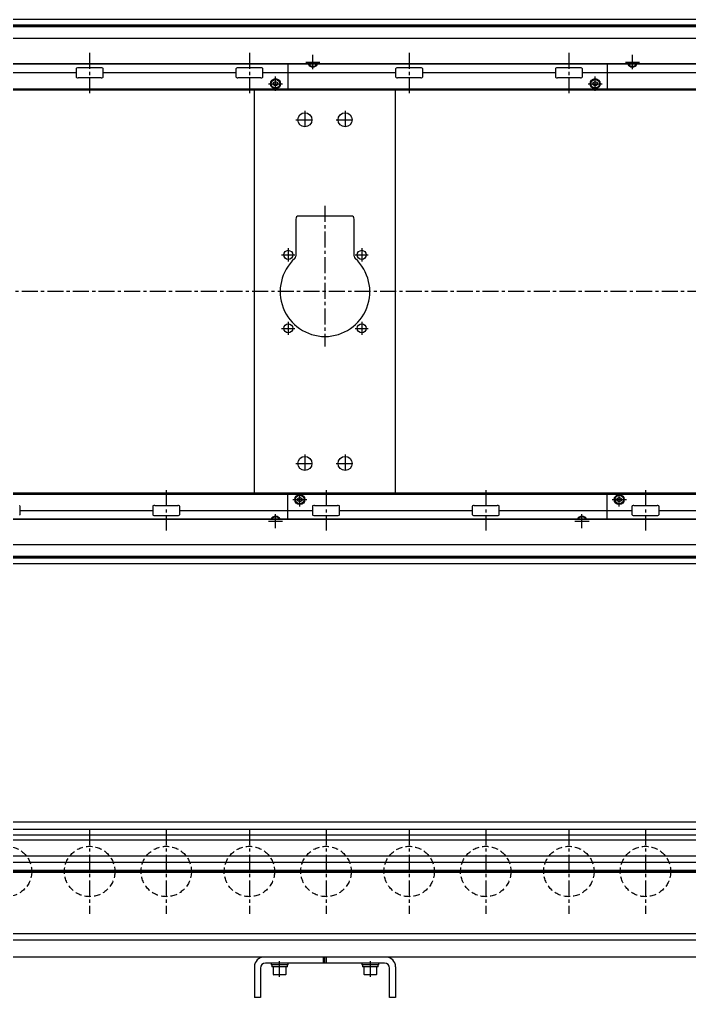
# Model space of a CAD drawing. Extents: x -10 to 4183, y -8 to 1051.
# Drawn here: x 2086 to 2751, y 28 to 998 of the extents above; entities that cross this region are included whole.
import ezdxf

# ---------------------------------------------------------------- set-up
doc = ezdxf.new("R2010")
doc.units = 0
doc.header["$LTSCALE"] = 0.5
doc.linetypes.add('CENTER', pattern=[50.8, 31.75, -6.35, 6.35, -6.35])
doc.linetypes.add('DASHED', pattern=[19.05, 12.7, -6.35])
for name, color, linetype in [('MSM_CENTER', 1, 'CENTER'), ('MSM_CONTINUOUS', 7, 'CONTINUOUS'), ('MSM_DASHED', 4, 'DASHED')]:
    doc.layers.add(name, color=color, linetype=linetype)

msp = doc.modelspace()

# ---------------------------------------------------------------- linework, layer by layer
at = {"layer": 'MSM_CENTER'}
for p, q in [((2155.75, 965.5), (2155.75, 925.5)), ((2314.25, 965.5), (2314.25, 925.5)), ((2377.25, 949.25), (2377.25, 963.25)), ((2472.75, 965.5), (2472.75, 925.5)), ((2631.25, 965.5), (2631.25, 925.5)), ((2694.25, 949.25), (2694.25, 963.25)), ((2370.25, 956.25), (2384.25, 956.25)), ((2687.25, 956.25), (2701.25, 956.25)), ((2340.25, 927.75), (2340.25, 941.75)), ((2657.25, 927.75), (2657.25, 941.75)), ((2333.25, 934.75), (2347.25, 934.75)), ((2650.25, 934.75), (2664.25, 934.75)), ((2369.25, 907.9), (2369.25, 889.9)), ((2409.25, 907.9), (2409.25, 889.9)), ((2360.25, 898.9), (2378.25, 898.9)), ((2400.25, 898.9), (2418.25, 898.9)), ((2389.25, 813.4), (2389.25, 673.9)), ((2352.75, 771.4), (2352.75, 758.4)), ((2425.75, 771.4), (2425.75, 758.4)), ((2346.25, 764.9), (2359.25, 764.9)), ((2419.25, 764.9), (2432.25, 764.9)), ((3475.85, 728.4), (359.75, 728.4)), ((2346.25, 691.9), (2359.25, 691.9)), ((2352.75, 698.4), (2352.75, 685.4)), ((2419.25, 691.9), (2432.25, 691.9)), ((2425.75, 698.4), (2425.75, 685.4)), ((2369.25, 566.9), (2369.25, 548.9)), ((2409.25, 566.9), (2409.25, 548.9)), ((2360.25, 557.9), (2378.25, 557.9)), ((2400.25, 557.9), (2418.25, 557.9)), ((2231.75, 531.3), (2231.75, 491.3)), ((2364.25, 515.05), (2364.25, 529.05)), ((2390.25, 531.3), (2390.25, 491.3)), ((2548.75, 531.3), (2548.75, 491.3)), ((2681.25, 515.05), (2681.25, 529.05)), ((2707.25, 531.3), (2707.25, 491.3)), ((2357.25, 522.05), (2371.25, 522.05)), ((2674.25, 522.05), (2688.25, 522.05)), ((2340.25, 493.55), (2340.25, 507.55)), ((2644.25, 493.55), (2644.25, 507.55)), ((2333.25, 500.55), (2347.25, 500.55)), ((2637.25, 500.55), (2651.25, 500.55)), ((2155.75, 195), (2155.75, 111)), ((2231.75, 195), (2231.75, 111)), ((2314.25, 195), (2314.25, 111)), ((2390.25, 195), (2390.25, 111)), ((2472.75, 195), (2472.75, 111)), ((2548.75, 195), (2548.75, 111)), ((2631.25, 195), (2631.25, 111)), ((2707.25, 195), (2707.25, 111)), ((367.25, 153), (3466.25, 153)), ((2344.25, 48.4), (2344.25, 64)), ((2434.25, 48.4), (2434.25, 64))]:
    msp.add_line(p, q, dxfattribs=at)
at = {"layer": 'MSM_CONTINUOUS'}
for p, q in [((3465.85, 998.4), (370.65, 998.4)), ((3464.25, 998.35), (372.25, 998.35)), ((3439.58, 992.92), (396.92, 992.92)), ((3439.58, 991.18), (396.92, 991.18)), ((3439.5, 992.05), (397, 992.05)), ((3464.25, 979.55), (372.25, 979.55)), ((3464.25, 954.15), (372.25, 954.15)), ((3464.25, 954.55), (422.25, 954.55)), ((2352.25, 954.15), (2352.25, 929.4)), ((2377.25, 953.94), (2376.89, 954.15)), ((2377.61, 954.15), (2377.25, 953.94)), ((2669.25, 954.15), (2669.25, 929.4)), ((2694.25, 953.94), (2693.89, 954.15)), ((2694.61, 954.15), (2694.25, 953.94)), ((2142.31, 945.5), (2010.69, 945.5)), ((2142.31, 949.5), (2142.31, 941.5)), ((2167.22, 950.5), (2144.28, 950.5)), ((2169.19, 941.5), (2169.19, 949.5)), ((2300.81, 945.5), (2169.19, 945.5)), ((2300.81, 949.5), (2300.81, 941.5)), ((2325.72, 950.5), (2302.78, 950.5)), ((2327.69, 941.5), (2327.69, 949.5)), ((2459.31, 945.5), (2327.69, 945.5)), ((2459.31, 949.5), (2459.31, 941.5)), ((2484.22, 950.5), (2461.28, 950.5)), ((2486.19, 941.5), (2486.19, 949.5)), ((2617.81, 945.5), (2486.19, 945.5)), ((2617.81, 949.5), (2617.81, 941.5)), ((2642.72, 950.5), (2619.78, 950.5)), ((2644.69, 941.5), (2644.69, 949.5)), ((2776.31, 945.5), (2644.69, 945.5)), ((2167.22, 940.5), (2144.28, 940.5)), ((2325.72, 940.5), (2302.78, 940.5)), ((2338.25, 935.9), (2340.25, 937.06)), ((2338.25, 933.6), (2338.25, 935.9)), ((2340.25, 932.44), (2338.25, 933.6)), ((2340.25, 937.06), (2342.25, 935.9)), ((2342.25, 933.6), (2340.25, 932.44)), ((2342.25, 935.9), (2342.25, 933.6)), ((2484.22, 940.5), (2461.28, 940.5)), ((2642.72, 940.5), (2619.78, 940.5)), ((2655.25, 935.9), (2657.25, 937.06)), ((2655.25, 933.6), (2655.25, 935.9)), ((2657.25, 932.44), (2655.25, 933.6)), ((2657.25, 937.06), (2659.25, 935.9)), ((2659.25, 933.6), (2657.25, 932.44)), ((2659.25, 935.9), (2659.25, 933.6)), ((3461.75, 929.4), (450.25, 929.4)), ((3465.85, 928.4), (450.25, 928.4)), ((2319.25, 528.4), (2319.25, 928.4)), ((2459.25, 528.4), (2459.25, 928.4)), ((2360.25, 800.4), (2360.25, 763.5)), ((2415.25, 803.4), (2363.25, 803.4)), ((2418.25, 763.5), (2418.25, 800.4)), ((3465.85, 528.4), (450.25, 528.4)), ((450.25, 527.4), (3461.75, 527.4)), ((2352.25, 502.65), (2352.25, 527.4)), ((2362.25, 523.2), (2364.25, 524.36)), ((2364.25, 524.36), (2366.25, 523.2)), ((2669.25, 502.65), (2669.25, 527.4)), ((2679.25, 523.2), (2681.25, 524.36)), ((2681.25, 524.36), (2683.25, 523.2)), ((2086.69, 507.3), (2086.69, 515.3)), ((2218.31, 515.3), (2218.31, 507.3)), ((2220.28, 516.3), (2243.22, 516.3)), ((2245.19, 507.3), (2245.19, 515.3)), ((2362.25, 520.9), (2362.25, 523.2)), ((2364.25, 519.74), (2362.25, 520.9)), ((2366.25, 520.9), (2364.25, 519.74)), ((2366.25, 523.2), (2366.25, 520.9)), ((2376.81, 515.3), (2376.81, 507.3)), ((2378.78, 516.3), (2401.72, 516.3)), ((2403.69, 507.3), (2403.69, 515.3)), ((2535.31, 515.3), (2535.31, 507.3)), ((2537.28, 516.3), (2560.22, 516.3)), ((2562.19, 507.3), (2562.19, 515.3)), ((2679.25, 520.9), (2679.25, 523.2)), ((2681.25, 519.74), (2679.25, 520.9)), ((2683.25, 520.9), (2681.25, 519.74)), ((2683.25, 523.2), (2683.25, 520.9)), ((2693.81, 515.3), (2693.81, 507.3)), ((2695.78, 516.3), (2718.72, 516.3)), ((2720.69, 507.3), (2720.69, 515.3)), ((2086.69, 511.3), (2218.31, 511.3)), ((2220.28, 506.3), (2243.22, 506.3)), ((2245.19, 511.3), (2376.81, 511.3)), ((2378.78, 506.3), (2401.72, 506.3)), ((2403.69, 511.3), (2535.31, 511.3)), ((2537.28, 506.3), (2560.22, 506.3)), ((2562.19, 511.3), (2693.81, 511.3)), ((2695.78, 506.3), (2718.72, 506.3)), ((2720.69, 511.3), (2852.31, 511.3)), ((3464.25, 502.65), (372.25, 502.65)), ((3464.25, 502.25), (422.25, 502.25)), ((2339.89, 502.65), (2340.25, 502.86)), ((2340.25, 502.86), (2340.61, 502.65)), ((2643.89, 502.65), (2644.25, 502.86)), ((2644.25, 502.86), (2644.61, 502.65)), ((3464.25, 477.25), (372.25, 477.25)), ((3465.85, 458.4), (370.65, 458.4)), ((3464.25, 458.45), (372.25, 458.45)), ((3439.58, 465.62), (396.92, 465.62)), ((3439.58, 463.88), (396.92, 463.88)), ((3439.5, 464.75), (397, 464.75)), ((3464.25, 202), (372.25, 202)), ((3464.25, 194.6), (674.41, 194.6)), ((3348.25, 189), (676.65, 189)), ((3348.25, 184), (678.65, 184)), ((3248.25, 168.25), (667.25, 168.25)), ((3248.25, 161.75), (682.25, 161.75)), ((3248.25, 153.87), (682.25, 153.87)), ((3248.25, 153), (682.25, 153)), ((3248.25, 152.13), (682.25, 152.13)), ((3248.25, 91.25), (682.25, 91.25)), ((3248.25, 84.75), (679.75, 84.75)), ((3465.85, 68), (472.25, 68)), ((2387.75, 62), (2387.75, 68)), ((2389.25, 62), (2389.25, 68)), ((2390.75, 62), (2390.75, 68)), ((2319.25, 58.5), (2319.25, 28)), ((2448.25, 62), (2330.25, 62)), ((2335.75, 62), (2335.75, 60.4)), ((2352.75, 60.4), (2335.75, 60.4)), ((2336.55, 60.4), (2336.55, 58.4)), ((2351.95, 58.4), (2336.55, 58.4)), ((2337.75, 58.4), (2337.75, 51.2)), ((2350.75, 51.2), (2350.75, 58.4)), ((2351.95, 58.4), (2351.95, 60.4)), ((2352.75, 60.4), (2352.75, 62)), ((2425.75, 62), (2425.75, 60.4)), ((2442.75, 60.4), (2425.75, 60.4)), ((2426.55, 60.4), (2426.55, 58.4)), ((2441.95, 58.4), (2426.55, 58.4)), ((2427.75, 58.4), (2427.75, 51.2)), ((2440.75, 51.2), (2440.75, 58.4)), ((2441.95, 58.4), (2441.95, 60.4)), ((2442.75, 60.4), (2442.75, 62)), ((2459.25, 58.5), (2459.25, 28)), ((2325.25, 57), (2325.25, 28)), ((2349.95, 50.4), (2338.55, 50.4)), ((2439.95, 50.4), (2428.55, 50.4)), ((2453.25, 28), (2453.25, 57)), ((2325.25, 28), (2319.25, 28)), ((2459.25, 28), (2453.25, 28))]:
    msp.add_line(p, q, dxfattribs=at)
for centre, radius in [((2340.25, 934.75), 5), ((2340.25, 934.75), 4.25), ((2657.25, 934.75), 5), ((2657.25, 934.75), 4.25), ((2369.25, 898.9), 7), ((2409.25, 898.9), 7), ((2352.75, 764.9), 4.5), ((2425.75, 764.9), 4.5), ((2352.75, 691.9), 4.5), ((2425.75, 691.9), 4.5), ((2369.25, 557.9), 7), ((2409.25, 557.9), 7), ((2364.25, 522.05), 5), ((2364.25, 522.05), 4.25), ((2681.25, 522.05), 5), ((2681.25, 522.05), 4.25)]:
    msp.add_circle(centre, radius, dxfattribs=at)
for centre, radius, start, end in [((2377.25, 956.25), 5, 204.83459, 335.16541), ((2377.25, 956.25), 4.25, 209.61158, 330.38842), ((2694.25, 956.25), 5, 204.83459, 335.16541), ((2694.25, 956.25), 4.25, 209.61158, 330.38842), ((2143.18, 949.38), 0.882, 115.53281, 172.10275), ((2143.18, 941.62), 0.882, 187.89725, 244.46719), ((2144.26, 947.09), 3.41, 89.66873, 115.24537), ((2167.24, 947.09), 3.41, 64.75463, 90.33127), ((2168.32, 949.38), 0.882, 7.89725, 64.46719), ((2168.32, 941.62), 0.882, 295.53281, 352.10275), ((2301.68, 949.38), 0.882, 115.53281, 172.10275), ((2301.68, 941.62), 0.882, 187.89725, 244.46719), ((2302.76, 947.09), 3.41, 89.66873, 115.24537), ((2325.74, 947.09), 3.41, 64.75463, 90.33127), ((2326.82, 949.38), 0.882, 7.89725, 64.46719), ((2326.82, 941.62), 0.882, 295.53281, 352.10275), ((2460.18, 949.38), 0.882, 115.53281, 172.10275), ((2460.18, 941.62), 0.882, 187.89725, 244.46719), ((2461.26, 947.09), 3.41, 89.66873, 115.24537), ((2484.24, 947.09), 3.41, 64.75463, 90.33127), ((2485.32, 949.38), 0.882, 7.89725, 64.46719), ((2485.32, 941.62), 0.882, 295.53281, 352.10275), ((2618.68, 949.38), 0.882, 115.53281, 172.10275), ((2618.68, 941.62), 0.882, 187.89725, 244.46719), ((2619.76, 947.09), 3.41, 89.66873, 115.24537), ((2642.74, 947.09), 3.41, 64.75463, 90.33127), ((2643.82, 949.38), 0.882, 7.89725, 64.46719), ((2643.82, 941.62), 0.882, 295.53281, 352.10275), ((2144.26, 943.91), 3.41, 244.75463, 270.33127), ((2167.24, 943.91), 3.41, 269.66873, 295.24537), ((2302.76, 943.91), 3.41, 244.75463, 270.33127), ((2325.74, 943.91), 3.41, 269.66873, 295.24537), ((2461.26, 943.91), 3.41, 244.75463, 270.33127), ((2484.24, 943.91), 3.41, 269.66873, 295.24537), ((2619.76, 943.91), 3.41, 244.75463, 270.33127), ((2642.74, 943.91), 3.41, 269.66873, 295.24537), ((2363.25, 800.4), 3, 90, 180), ((2415.25, 800.4), 3, 0, 90), ((2389.25, 728.4), 44.5, 132.35205, 47.64795), ((2357.25, 763.5), 3, 312.35205, 360), ((2421.25, 763.5), 3, 180, 227.64795), ((2085.82, 515.18), 0.882, 7.89725, 64.46719), ((2219.18, 515.18), 0.882, 115.53281, 172.10275), ((2220.26, 512.89), 3.41, 89.66873, 115.24537), ((2243.24, 512.89), 3.41, 64.75463, 90.33127), ((2244.32, 515.18), 0.882, 7.89725, 64.46719), ((2377.68, 515.18), 0.882, 115.53281, 172.10275), ((2378.76, 512.89), 3.41, 89.66873, 115.24537), ((2401.74, 512.89), 3.41, 64.75463, 90.33127), ((2402.82, 515.18), 0.882, 7.89725, 64.46719), ((2536.18, 515.18), 0.882, 115.53281, 172.10275), ((2537.26, 512.89), 3.41, 89.66873, 115.24537), ((2560.24, 512.89), 3.41, 64.75463, 90.33127), ((2561.32, 515.18), 0.882, 7.89725, 64.46719), ((2694.68, 515.18), 0.882, 115.53281, 172.10275), ((2695.76, 512.89), 3.41, 89.66873, 115.24537), ((2718.74, 512.89), 3.41, 64.75463, 90.33127), ((2719.82, 515.18), 0.882, 7.89725, 64.46719), ((2085.82, 507.42), 0.882, 295.53281, 352.10275), ((2219.18, 507.42), 0.882, 187.89725, 244.46719), ((2220.26, 509.71), 3.41, 244.75463, 270.33127), ((2243.24, 509.71), 3.41, 269.66873, 295.24537), ((2244.32, 507.42), 0.882, 295.53281, 352.10275), ((2340.25, 500.55), 5, 24.83459, 155.16541), ((2340.25, 500.55), 4.25, 29.61158, 150.38842), ((2377.68, 507.42), 0.882, 187.89725, 244.46719), ((2378.76, 509.71), 3.41, 244.75463, 270.33127), ((2401.74, 509.71), 3.41, 269.66873, 295.24537), ((2402.82, 507.42), 0.882, 295.53281, 352.10275), ((2536.18, 507.42), 0.882, 187.89725, 244.46719), ((2537.26, 509.71), 3.41, 244.75463, 270.33127), ((2560.24, 509.71), 3.41, 269.66873, 295.24537), ((2561.32, 507.42), 0.882, 295.53281, 352.10275), ((2644.25, 500.55), 5, 24.83459, 155.16541), ((2644.25, 500.55), 4.25, 29.61158, 150.38842), ((2694.68, 507.42), 0.882, 187.89725, 244.46719), ((2695.76, 509.71), 3.41, 244.75463, 270.33127), ((2718.74, 509.71), 3.41, 269.66873, 295.24537), ((2719.82, 507.42), 0.882, 295.53281, 352.10275), ((2328.75, 58.5), 9.5, 90, 180), ((2449.75, 58.5), 9.5, 0, 90), ((2330.25, 57), 5, 90, 180), ((2448.25, 57), 5, 0, 90), ((2338.55, 51.2), 0.8, 180, 270), ((2349.95, 51.2), 0.8, 270, 0), ((2428.55, 51.2), 0.8, 180, 270), ((2439.95, 51.2), 0.8, 270, 0)]:
    msp.add_arc(centre, radius, start, end, dxfattribs=at)
at = {"layer": 'MSM_DASHED'}
for centre in [(2073.25, 153), (2155.75, 153), (2231.75, 153), (2314.25, 153), (2390.25, 153), (2472.75, 153), (2548.75, 153), (2631.25, 153), (2707.25, 153)]:
    msp.add_circle(centre, 25, dxfattribs=at)

doc.saveas('drawing.dxf')
